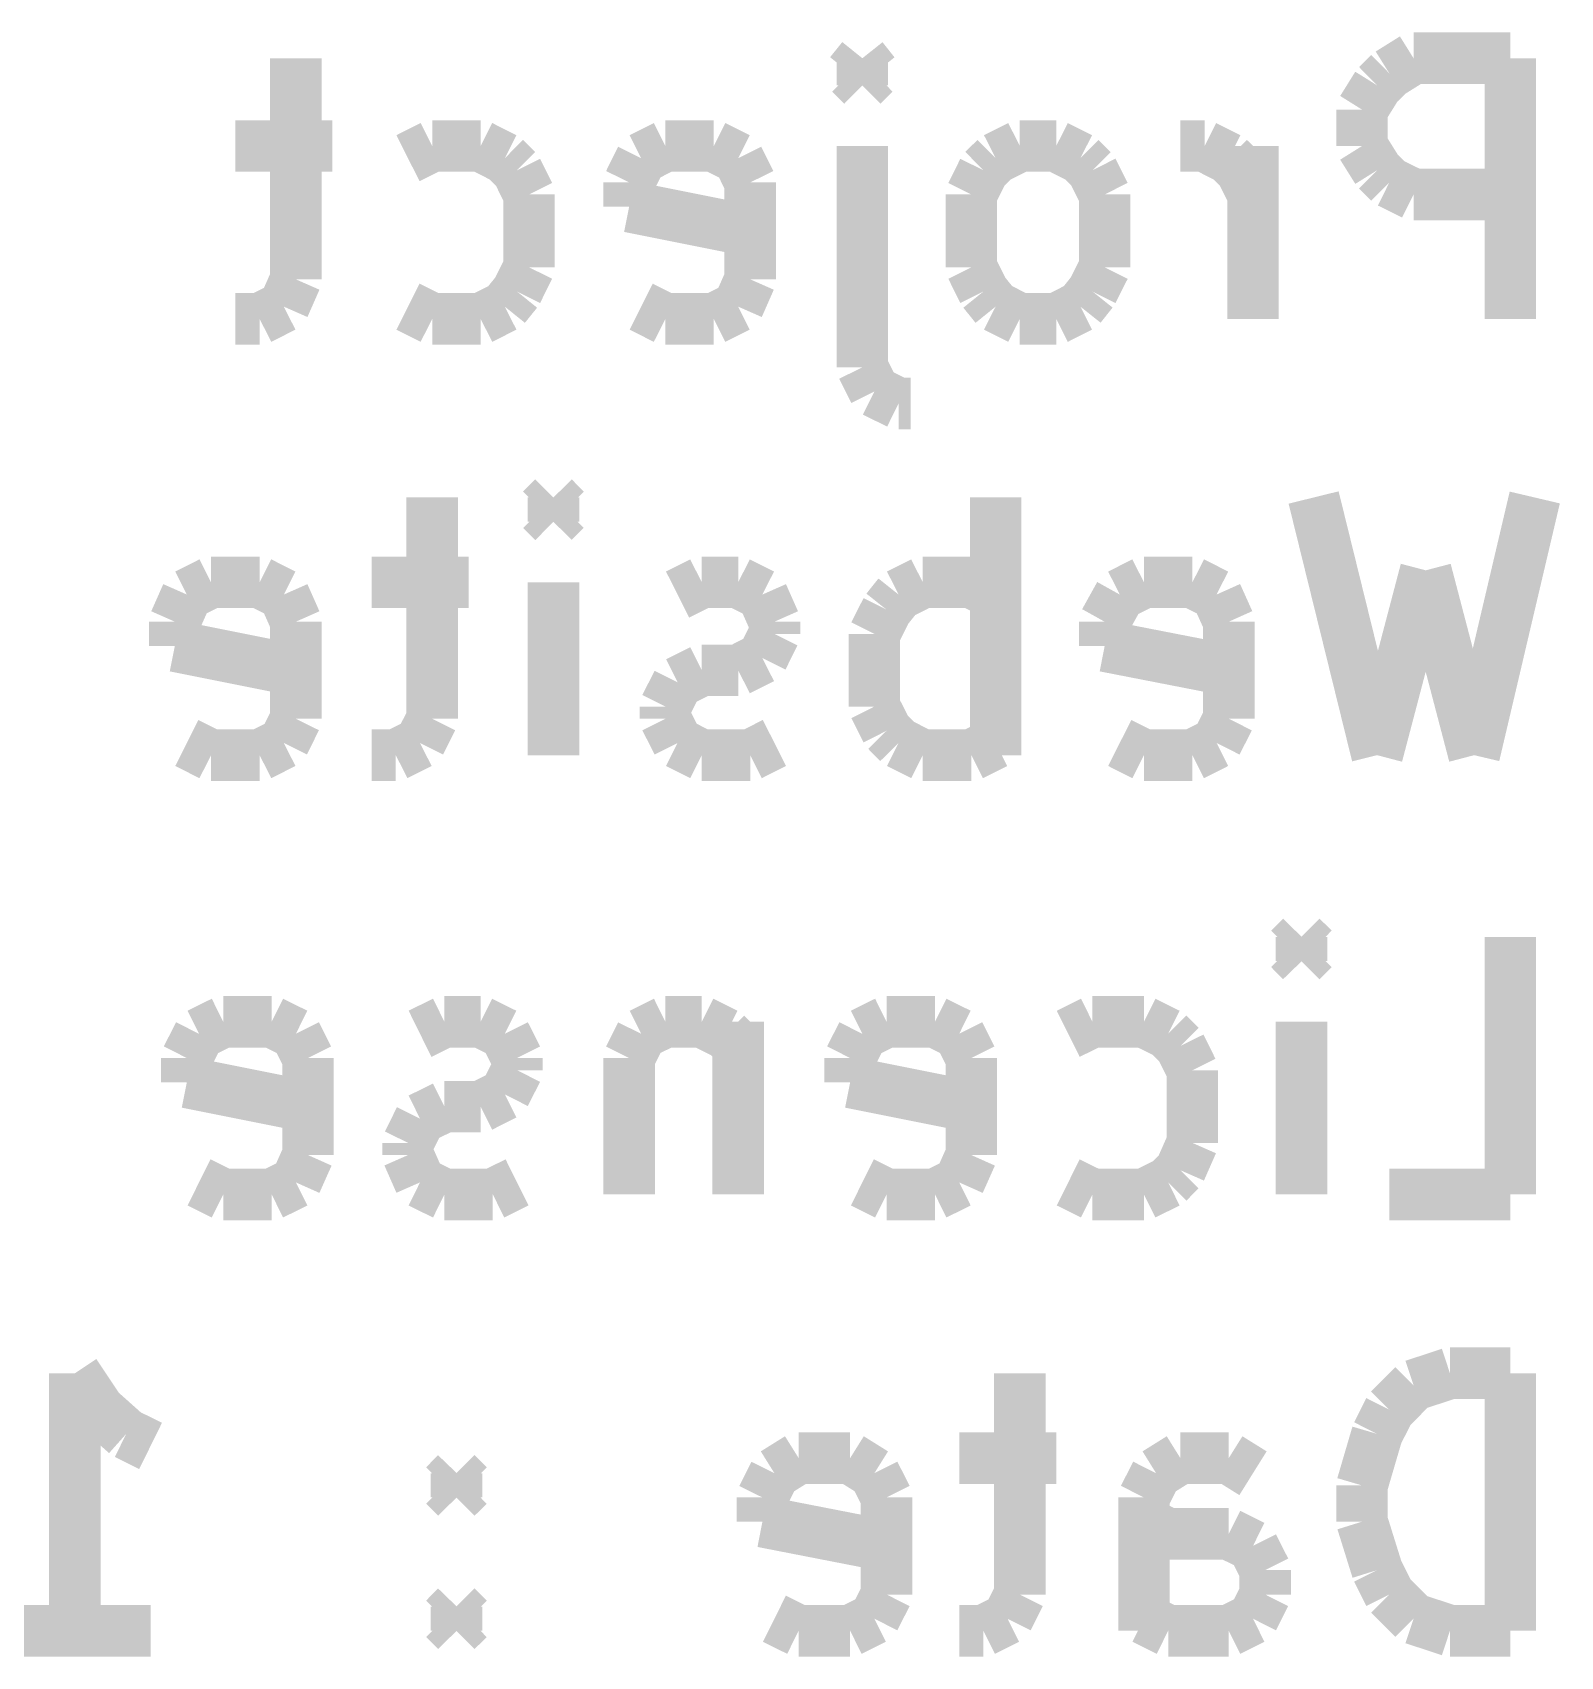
# Model space of a CAD drawing. Header units: millimetres. Extents: x 10 to 287, y 10 to 200.
# Drawn here: x 132.1 to 141, y 128.67 to 138.12 of the extents above; entities that cross this region are included whole.
import ezdxf

# ---------------------------------------------------------------- set-up
doc = ezdxf.new("R2010")
doc.units = ezdxf.units.MM
doc.layers.add('P', color=7, linetype='Continuous')

msp = doc.modelspace()

# ---------------------------------------------------------------- linework, layer by layer
at = {"layer": 'P', "const_width": 0.3}
for points in [[(133.632, 137.971), (133.632, 136.684)], [(133.632, 137.971), (133.632, 136.684)], [(133.632, 137.971), (133.632, 136.684)], [(133.632, 137.971), (133.632, 136.684)], [(136.86, 137.883), (136.931, 137.971)], [(136.86, 137.883), (136.931, 137.971)], [(136.86, 137.883), (136.931, 137.971)], [(136.86, 137.883), (136.931, 137.971)], [(136.931, 137.813), (136.86, 137.883)], [(136.931, 137.813), (136.86, 137.883)], [(136.931, 137.813), (136.86, 137.883)], [(136.931, 137.813), (136.86, 137.883)], [(136.931, 137.971), (137.001, 137.883)], [(136.931, 137.971), (136.931, 137.813)], [(136.931, 137.971), (137.001, 137.883)], [(136.931, 137.971), (136.931, 137.813)], [(136.931, 137.971), (137.001, 137.883)], [(136.931, 137.971), (136.931, 137.813)], [(136.931, 137.971), (137.001, 137.883)], [(136.931, 137.971), (136.931, 137.813)], [(137.001, 137.883), (136.931, 137.813)], [(137.001, 137.883), (136.931, 137.813)], [(137.001, 137.883), (136.931, 137.813)], [(137.001, 137.883), (136.931, 137.813)], [(140, 137.883), (139.929, 137.813)], [(140, 137.883), (139.929, 137.813)], [(140, 137.883), (139.929, 137.813)], [(140, 137.883), (139.929, 137.813)], [(140.141, 137.971), (140, 137.883)], [(140.141, 137.971), (140, 137.883)], [(140.141, 137.971), (140, 137.883)], [(140.141, 137.971), (140, 137.883)], [(140.705, 137.971), (140.141, 137.971)], [(140.705, 137.971), (140.141, 137.971)], [(140.705, 137.971), (140.141, 137.971)], [(140.705, 137.971), (140.141, 137.971)], [(140.705, 136.454), (140.705, 137.971)], [(140.705, 136.454), (140.705, 137.971)], [(140.705, 136.454), (140.705, 137.971)], [(140.705, 136.454), (140.705, 137.971)], [(139.929, 137.813), (139.841, 137.672)], [(139.929, 137.813), (139.841, 137.672)], [(139.929, 137.813), (139.841, 137.672)], [(139.929, 137.813), (139.841, 137.672)], [(139.841, 137.672), (139.841, 137.46)], [(139.841, 137.672), (139.841, 137.46)], [(139.841, 137.672), (139.841, 137.46)], [(139.841, 137.672), (139.841, 137.46)], [(133.844, 137.46), (133.279, 137.46)], [(133.844, 137.46), (133.279, 137.46)], [(133.844, 137.46), (133.279, 137.46)], [(133.844, 137.46), (133.279, 137.46)], [(134.426, 137.46), (134.285, 137.389)], [(134.426, 137.46), (134.285, 137.389)], [(134.426, 137.46), (134.285, 137.389)], [(134.426, 137.46), (134.285, 137.389)], [(134.708, 137.46), (134.426, 137.46)], [(134.708, 137.46), (134.426, 137.46)], [(134.708, 137.46), (134.426, 137.46)], [(134.708, 137.46), (134.426, 137.46)], [(134.849, 137.389), (134.708, 137.46)], [(134.849, 137.389), (134.708, 137.46)], [(134.849, 137.389), (134.708, 137.46)], [(134.849, 137.389), (134.708, 137.46)], [(135.784, 137.46), (135.643, 137.389)], [(135.784, 137.46), (135.643, 137.389)], [(135.784, 137.46), (135.643, 137.389)], [(135.784, 137.46), (135.643, 137.389)], [(136.066, 137.46), (135.784, 137.46)], [(136.066, 137.46), (135.784, 137.46)], [(136.066, 137.46), (135.784, 137.46)], [(136.066, 137.46), (135.784, 137.46)], [(136.208, 137.389), (136.066, 137.46)], [(136.208, 137.389), (136.066, 137.46)], [(136.208, 137.389), (136.066, 137.46)], [(136.208, 137.389), (136.066, 137.46)], [(136.931, 137.46), (136.931, 136.172)], [(136.931, 137.46), (136.931, 136.172)], [(136.931, 137.46), (136.931, 136.172)], [(136.931, 137.46), (136.931, 136.172)], [(137.848, 137.46), (137.707, 137.389)], [(137.848, 137.46), (137.707, 137.389)], [(137.848, 137.46), (137.707, 137.389)], [(137.848, 137.46), (137.707, 137.389)], [(138.06, 137.46), (137.848, 137.46)], [(138.06, 137.46), (137.848, 137.46)], [(138.06, 137.46), (137.848, 137.46)], [(138.06, 137.46), (137.848, 137.46)], [(138.201, 137.389), (138.06, 137.46)], [(138.201, 137.389), (138.06, 137.46)], [(138.201, 137.389), (138.06, 137.46)], [(138.201, 137.389), (138.06, 137.46)], [(138.924, 137.46), (138.783, 137.46)], [(138.924, 137.46), (138.783, 137.46)], [(138.924, 137.46), (138.783, 137.46)], [(138.924, 137.46), (138.783, 137.46)], [(139.065, 137.389), (138.924, 137.46)], [(139.065, 137.389), (138.924, 137.46)], [(139.065, 137.389), (138.924, 137.46)], [(139.065, 137.389), (138.924, 137.46)], [(139.206, 136.454), (139.206, 137.46)], [(139.206, 136.454), (139.206, 137.46)], [(139.206, 136.454), (139.206, 137.46)], [(139.206, 136.454), (139.206, 137.46)], [(139.841, 137.46), (139.929, 137.319)], [(139.841, 137.46), (139.929, 137.319)], [(139.841, 137.46), (139.929, 137.319)], [(139.841, 137.46), (139.929, 137.319)], [(134.92, 137.319), (134.849, 137.389)], [(134.92, 137.319), (134.849, 137.389)], [(134.92, 137.319), (134.849, 137.389)], [(134.92, 137.319), (134.849, 137.389)], [(134.99, 137.178), (134.92, 137.319)], [(134.99, 137.178), (134.92, 137.319)], [(134.99, 137.178), (134.92, 137.319)], [(134.99, 137.178), (134.92, 137.319)], [(135.643, 137.389), (135.573, 137.248)], [(135.643, 137.389), (135.573, 137.248)], [(135.643, 137.389), (135.573, 137.248)], [(135.643, 137.389), (135.573, 137.248)], [(136.278, 137.248), (136.208, 137.389)], [(136.278, 137.248), (136.208, 137.389)], [(136.278, 137.248), (136.208, 137.389)], [(136.278, 137.248), (136.208, 137.389)], [(137.636, 137.319), (137.566, 137.178)], [(137.636, 137.319), (137.566, 137.178)], [(137.636, 137.319), (137.566, 137.178)], [(137.636, 137.319), (137.566, 137.178)], [(137.707, 137.389), (137.636, 137.319)], [(137.707, 137.389), (137.636, 137.319)], [(137.707, 137.389), (137.636, 137.319)], [(137.707, 137.389), (137.636, 137.319)], [(138.271, 137.319), (138.201, 137.389)], [(138.271, 137.319), (138.201, 137.389)], [(138.271, 137.319), (138.201, 137.389)], [(138.271, 137.319), (138.201, 137.389)], [(138.342, 137.178), (138.271, 137.319)], [(138.342, 137.178), (138.271, 137.319)], [(138.342, 137.178), (138.271, 137.319)], [(138.342, 137.178), (138.271, 137.319)], [(139.136, 137.319), (139.065, 137.389)], [(139.136, 137.319), (139.065, 137.389)], [(139.136, 137.319), (139.065, 137.389)], [(139.136, 137.319), (139.065, 137.389)], [(139.206, 137.178), (139.136, 137.319)], [(139.206, 137.178), (139.136, 137.319)], [(139.206, 137.178), (139.136, 137.319)], [(139.206, 137.178), (139.136, 137.319)], [(139.929, 137.319), (140, 137.248)], [(139.929, 137.319), (140, 137.248)], [(139.929, 137.319), (140, 137.248)], [(139.929, 137.319), (140, 137.248)], [(135.573, 137.248), (135.573, 137.107)], [(135.573, 137.248), (135.573, 137.107)], [(135.573, 137.248), (135.573, 137.107)], [(135.573, 137.248), (135.573, 137.107)], [(136.278, 136.684), (136.278, 137.248)], [(136.278, 136.684), (136.278, 137.248)], [(136.278, 136.684), (136.278, 137.248)], [(136.278, 136.684), (136.278, 137.248)], [(140, 137.248), (140.141, 137.178)], [(140, 137.248), (140.141, 137.178)], [(140, 137.248), (140.141, 137.178)], [(140, 137.248), (140.141, 137.178)], [(134.99, 136.754), (134.99, 137.178)], [(134.99, 136.754), (134.99, 137.178)], [(134.99, 136.754), (134.99, 137.178)], [(134.99, 136.754), (134.99, 137.178)], [(137.566, 137.178), (137.566, 136.754)], [(137.566, 137.178), (137.566, 136.754)], [(137.566, 137.178), (137.566, 136.754)], [(137.566, 137.178), (137.566, 136.754)], [(138.342, 136.754), (138.342, 137.178)], [(138.342, 136.754), (138.342, 137.178)], [(138.342, 136.754), (138.342, 137.178)], [(138.342, 136.754), (138.342, 137.178)], [(140.141, 137.178), (140.705, 137.178)], [(140.141, 137.178), (140.705, 137.178)], [(140.141, 137.178), (140.705, 137.178)], [(140.141, 137.178), (140.705, 137.178)], [(135.573, 137.107), (136.278, 136.966)], [(135.573, 137.107), (136.278, 136.966)], [(135.573, 137.107), (136.278, 136.966)], [(135.573, 137.107), (136.278, 136.966)], [(134.92, 136.613), (134.99, 136.754)], [(134.92, 136.613), (134.99, 136.754)], [(134.92, 136.613), (134.99, 136.754)], [(134.92, 136.613), (134.99, 136.754)], [(137.566, 136.754), (137.636, 136.613)], [(137.566, 136.754), (137.636, 136.613)], [(137.566, 136.754), (137.636, 136.613)], [(137.566, 136.754), (137.636, 136.613)], [(138.271, 136.613), (138.342, 136.754)], [(138.271, 136.613), (138.342, 136.754)], [(138.271, 136.613), (138.342, 136.754)], [(138.271, 136.613), (138.342, 136.754)], [(133.632, 136.684), (133.562, 136.525)], [(133.632, 136.684), (133.562, 136.525)], [(133.632, 136.684), (133.562, 136.525)], [(133.632, 136.684), (133.562, 136.525)], [(136.208, 136.525), (136.278, 136.684)], [(136.208, 136.525), (136.278, 136.684)], [(136.208, 136.525), (136.278, 136.684)], [(136.208, 136.525), (136.278, 136.684)], [(134.849, 136.525), (134.92, 136.613)], [(134.849, 136.525), (134.92, 136.613)], [(134.849, 136.525), (134.92, 136.613)], [(134.849, 136.525), (134.92, 136.613)], [(137.636, 136.613), (137.707, 136.525)], [(137.636, 136.613), (137.707, 136.525)], [(137.636, 136.613), (137.707, 136.525)], [(137.636, 136.613), (137.707, 136.525)], [(138.201, 136.525), (138.271, 136.613)], [(138.201, 136.525), (138.271, 136.613)], [(138.201, 136.525), (138.271, 136.613)], [(138.201, 136.525), (138.271, 136.613)], [(133.562, 136.525), (133.421, 136.454)], [(133.562, 136.525), (133.421, 136.454)], [(133.562, 136.525), (133.421, 136.454)], [(133.562, 136.525), (133.421, 136.454)], [(134.285, 136.525), (134.426, 136.454)], [(134.285, 136.525), (134.426, 136.454)], [(134.285, 136.525), (134.426, 136.454)], [(134.285, 136.525), (134.426, 136.454)], [(134.708, 136.454), (134.849, 136.525)], [(134.708, 136.454), (134.849, 136.525)], [(134.708, 136.454), (134.849, 136.525)], [(134.708, 136.454), (134.849, 136.525)], [(135.643, 136.525), (135.784, 136.454)], [(135.643, 136.525), (135.784, 136.454)], [(135.643, 136.525), (135.784, 136.454)], [(135.643, 136.525), (135.784, 136.454)], [(136.066, 136.454), (136.208, 136.525)], [(136.066, 136.454), (136.208, 136.525)], [(136.066, 136.454), (136.208, 136.525)], [(136.066, 136.454), (136.208, 136.525)], [(137.707, 136.525), (137.848, 136.454)], [(137.707, 136.525), (137.848, 136.454)], [(137.707, 136.525), (137.848, 136.454)], [(137.707, 136.525), (137.848, 136.454)], [(138.06, 136.454), (138.201, 136.525)], [(138.06, 136.454), (138.201, 136.525)], [(138.06, 136.454), (138.201, 136.525)], [(138.06, 136.454), (138.201, 136.525)], [(133.421, 136.454), (133.279, 136.454)], [(133.421, 136.454), (133.279, 136.454)], [(133.421, 136.454), (133.279, 136.454)], [(133.421, 136.454), (133.279, 136.454)], [(134.426, 136.454), (134.708, 136.454)], [(134.426, 136.454), (134.708, 136.454)], [(134.426, 136.454), (134.708, 136.454)], [(134.426, 136.454), (134.708, 136.454)], [(135.784, 136.454), (136.066, 136.454)], [(135.784, 136.454), (136.066, 136.454)], [(135.784, 136.454), (136.066, 136.454)], [(135.784, 136.454), (136.066, 136.454)], [(137.848, 136.454), (138.06, 136.454)], [(137.848, 136.454), (138.06, 136.454)], [(137.848, 136.454), (138.06, 136.454)], [(137.848, 136.454), (138.06, 136.454)], [(136.931, 136.172), (137.001, 136.031)], [(136.931, 136.172), (137.001, 136.031)], [(136.931, 136.172), (137.001, 136.031)], [(136.931, 136.172), (137.001, 136.031)], [(137.001, 136.031), (137.142, 135.961)], [(137.001, 136.031), (137.142, 135.961)], [(137.001, 136.031), (137.142, 135.961)], [(137.001, 136.031), (137.142, 135.961)], [(137.142, 135.961), (137.213, 135.961)], [(137.142, 135.961), (137.213, 135.961)], [(137.142, 135.961), (137.213, 135.961)], [(137.142, 135.961), (137.213, 135.961)], [(134.426, 135.414), (134.426, 134.126)], [(134.426, 135.414), (134.426, 134.126)], [(134.426, 135.414), (134.426, 134.126)], [(134.426, 135.414), (134.426, 134.126)], [(135.061, 135.343), (135.132, 135.414)], [(135.061, 135.343), (135.132, 135.414)], [(135.061, 135.343), (135.132, 135.414)], [(135.061, 135.343), (135.132, 135.414)], [(135.132, 135.273), (135.061, 135.343)], [(135.132, 135.273), (135.061, 135.343)], [(135.132, 135.273), (135.061, 135.343)], [(135.132, 135.273), (135.061, 135.343)], [(135.132, 135.414), (135.202, 135.343)], [(135.132, 135.414), (135.132, 135.273)], [(135.132, 135.414), (135.202, 135.343)], [(135.132, 135.414), (135.132, 135.273)], [(135.132, 135.414), (135.202, 135.343)], [(135.132, 135.414), (135.132, 135.273)], [(135.132, 135.414), (135.202, 135.343)], [(135.132, 135.414), (135.132, 135.273)], [(135.202, 135.343), (135.132, 135.273)], [(135.202, 135.343), (135.132, 135.273)], [(135.202, 135.343), (135.132, 135.273)], [(135.202, 135.343), (135.132, 135.273)], [(137.707, 133.914), (137.707, 135.414)], [(137.707, 133.914), (137.707, 135.414)], [(137.707, 133.914), (137.707, 135.414)], [(137.707, 133.914), (137.707, 135.414)], [(139.929, 133.914), (139.559, 135.414)], [(139.929, 133.914), (139.559, 135.414)], [(139.929, 133.914), (139.559, 135.414)], [(139.929, 133.914), (139.559, 135.414)], [(140.847, 135.414), (140.494, 133.914)], [(140.847, 135.414), (140.494, 133.914)], [(140.847, 135.414), (140.494, 133.914)], [(140.847, 135.414), (140.494, 133.914)], [(140.212, 134.99), (139.929, 133.914)], [(140.212, 134.99), (139.929, 133.914)], [(140.212, 134.99), (139.929, 133.914)], [(140.212, 134.99), (139.929, 133.914)], [(140.494, 133.914), (140.212, 134.99)], [(140.494, 133.914), (140.212, 134.99)], [(140.494, 133.914), (140.212, 134.99)], [(140.494, 133.914), (140.212, 134.99)], [(133.138, 134.92), (132.997, 134.849)], [(133.138, 134.92), (132.997, 134.849)], [(133.138, 134.92), (132.997, 134.849)], [(133.138, 134.92), (132.997, 134.849)], [(133.421, 134.92), (133.138, 134.92)], [(133.421, 134.92), (133.138, 134.92)], [(133.421, 134.92), (133.138, 134.92)], [(133.421, 134.92), (133.138, 134.92)], [(133.562, 134.849), (133.421, 134.92)], [(133.562, 134.849), (133.421, 134.92)], [(133.562, 134.849), (133.421, 134.92)], [(133.562, 134.849), (133.421, 134.92)], [(134.638, 134.92), (134.073, 134.92)], [(134.638, 134.92), (134.073, 134.92)], [(134.638, 134.92), (134.073, 134.92)], [(134.638, 134.92), (134.073, 134.92)], [(135.132, 133.914), (135.132, 134.92)], [(135.132, 133.914), (135.132, 134.92)], [(135.132, 133.914), (135.132, 134.92)], [(135.132, 133.914), (135.132, 134.92)], [(135.996, 134.92), (135.855, 134.849)], [(135.996, 134.92), (135.855, 134.849)], [(135.996, 134.92), (135.855, 134.849)], [(135.996, 134.92), (135.855, 134.849)], [(136.208, 134.92), (135.996, 134.92)], [(136.208, 134.92), (135.996, 134.92)], [(136.208, 134.92), (135.996, 134.92)], [(136.208, 134.92), (135.996, 134.92)], [(136.349, 134.849), (136.208, 134.92)], [(136.349, 134.849), (136.208, 134.92)], [(136.349, 134.849), (136.208, 134.92)], [(136.349, 134.849), (136.208, 134.92)], [(137.283, 134.92), (137.142, 134.849)], [(137.283, 134.92), (137.142, 134.849)], [(137.283, 134.92), (137.142, 134.849)], [(137.283, 134.92), (137.142, 134.849)], [(137.566, 134.92), (137.283, 134.92)], [(137.566, 134.92), (137.283, 134.92)], [(137.566, 134.92), (137.283, 134.92)], [(137.566, 134.92), (137.283, 134.92)], [(137.707, 134.849), (137.566, 134.92)], [(137.707, 134.849), (137.566, 134.92)], [(137.707, 134.849), (137.566, 134.92)], [(137.707, 134.849), (137.566, 134.92)], [(138.571, 134.92), (138.43, 134.849)], [(138.571, 134.92), (138.43, 134.849)], [(138.571, 134.92), (138.43, 134.849)], [(138.571, 134.92), (138.43, 134.849)], [(138.853, 134.92), (138.571, 134.92)], [(138.853, 134.92), (138.571, 134.92)], [(138.853, 134.92), (138.571, 134.92)], [(138.853, 134.92), (138.571, 134.92)], [(138.994, 134.849), (138.853, 134.92)], [(138.994, 134.849), (138.853, 134.92)], [(138.994, 134.849), (138.853, 134.92)], [(138.994, 134.849), (138.853, 134.92)], [(132.997, 134.849), (132.927, 134.691)], [(132.997, 134.849), (132.927, 134.691)], [(132.997, 134.849), (132.927, 134.691)], [(132.997, 134.849), (132.927, 134.691)], [(133.632, 134.691), (133.562, 134.849)], [(133.632, 134.691), (133.562, 134.849)], [(133.632, 134.691), (133.562, 134.849)], [(133.632, 134.691), (133.562, 134.849)], [(136.419, 134.691), (136.349, 134.849)], [(136.419, 134.691), (136.349, 134.849)], [(136.419, 134.691), (136.349, 134.849)], [(136.419, 134.691), (136.349, 134.849)], [(137.072, 134.761), (137.001, 134.62)], [(137.072, 134.761), (137.001, 134.62)], [(137.072, 134.761), (137.001, 134.62)], [(137.072, 134.761), (137.001, 134.62)], [(137.142, 134.849), (137.072, 134.761)], [(137.142, 134.849), (137.072, 134.761)], [(137.142, 134.849), (137.072, 134.761)], [(137.142, 134.849), (137.072, 134.761)], [(138.43, 134.849), (138.342, 134.691)], [(138.43, 134.849), (138.342, 134.691)], [(138.43, 134.849), (138.342, 134.691)], [(138.43, 134.849), (138.342, 134.691)], [(139.065, 134.691), (138.994, 134.849)], [(139.065, 134.691), (138.994, 134.849)], [(139.065, 134.691), (138.994, 134.849)], [(139.065, 134.691), (138.994, 134.849)], [(132.927, 134.691), (132.927, 134.549)], [(132.927, 134.691), (132.927, 134.549)], [(132.927, 134.691), (132.927, 134.549)], [(132.927, 134.691), (132.927, 134.549)], [(133.632, 134.126), (133.632, 134.691)], [(133.632, 134.126), (133.632, 134.691)], [(133.632, 134.126), (133.632, 134.691)], [(133.632, 134.126), (133.632, 134.691)], [(136.419, 134.62), (136.419, 134.691)], [(136.419, 134.62), (136.419, 134.691)], [(136.419, 134.62), (136.419, 134.691)], [(136.419, 134.62), (136.419, 134.691)], [(138.342, 134.691), (138.342, 134.549)], [(138.342, 134.691), (138.342, 134.549)], [(138.342, 134.691), (138.342, 134.549)], [(138.342, 134.691), (138.342, 134.549)], [(139.065, 134.126), (139.065, 134.691)], [(139.065, 134.126), (139.065, 134.691)], [(139.065, 134.126), (139.065, 134.691)], [(139.065, 134.126), (139.065, 134.691)], [(136.349, 134.479), (136.419, 134.62)], [(136.349, 134.479), (136.419, 134.62)], [(136.349, 134.479), (136.419, 134.62)], [(136.349, 134.479), (136.419, 134.62)], [(137.001, 134.62), (137.001, 134.197)], [(137.001, 134.62), (137.001, 134.197)], [(137.001, 134.62), (137.001, 134.197)], [(137.001, 134.62), (137.001, 134.197)], [(132.927, 134.549), (133.632, 134.408)], [(132.927, 134.549), (133.632, 134.408)], [(132.927, 134.549), (133.632, 134.408)], [(132.927, 134.549), (133.632, 134.408)], [(136.208, 134.408), (136.349, 134.479)], [(136.208, 134.408), (136.349, 134.479)], [(136.208, 134.408), (136.349, 134.479)], [(136.208, 134.408), (136.349, 134.479)], [(138.342, 134.549), (139.065, 134.408)], [(138.342, 134.549), (139.065, 134.408)], [(138.342, 134.549), (139.065, 134.408)], [(138.342, 134.549), (139.065, 134.408)], [(135.855, 134.338), (135.996, 134.408)], [(135.855, 134.338), (135.996, 134.408)], [(135.855, 134.338), (135.996, 134.408)], [(135.855, 134.338), (135.996, 134.408)], [(135.996, 134.408), (136.208, 134.408)], [(135.996, 134.408), (136.208, 134.408)], [(135.996, 134.408), (136.208, 134.408)], [(135.996, 134.408), (136.208, 134.408)], [(135.784, 134.197), (135.855, 134.338)], [(135.784, 134.197), (135.855, 134.338)], [(135.784, 134.197), (135.855, 134.338)], [(135.784, 134.197), (135.855, 134.338)], [(135.784, 134.126), (135.784, 134.197)], [(135.784, 134.126), (135.784, 134.197)], [(135.784, 134.126), (135.784, 134.197)], [(135.784, 134.126), (135.784, 134.197)], [(137.001, 134.197), (137.072, 134.056)], [(137.001, 134.197), (137.072, 134.056)], [(137.001, 134.197), (137.072, 134.056)], [(137.001, 134.197), (137.072, 134.056)], [(133.562, 133.985), (133.632, 134.126)], [(133.562, 133.985), (133.632, 134.126)], [(133.562, 133.985), (133.632, 134.126)], [(133.562, 133.985), (133.632, 134.126)], [(134.426, 134.126), (134.355, 133.985)], [(134.426, 134.126), (134.355, 133.985)], [(134.426, 134.126), (134.355, 133.985)], [(134.426, 134.126), (134.355, 133.985)], [(135.855, 133.985), (135.784, 134.126)], [(135.855, 133.985), (135.784, 134.126)], [(135.855, 133.985), (135.784, 134.126)], [(135.855, 133.985), (135.784, 134.126)], [(138.994, 133.985), (139.065, 134.126)], [(138.994, 133.985), (139.065, 134.126)], [(138.994, 133.985), (139.065, 134.126)], [(138.994, 133.985), (139.065, 134.126)], [(137.072, 134.056), (137.142, 133.985)], [(137.072, 134.056), (137.142, 133.985)], [(137.072, 134.056), (137.142, 133.985)], [(137.072, 134.056), (137.142, 133.985)], [(132.997, 133.985), (133.138, 133.914)], [(132.997, 133.985), (133.138, 133.914)], [(132.997, 133.985), (133.138, 133.914)], [(132.997, 133.985), (133.138, 133.914)], [(133.138, 133.914), (133.421, 133.914)], [(133.138, 133.914), (133.421, 133.914)], [(133.138, 133.914), (133.421, 133.914)], [(133.138, 133.914), (133.421, 133.914)], [(133.421, 133.914), (133.562, 133.985)], [(133.421, 133.914), (133.562, 133.985)], [(133.421, 133.914), (133.562, 133.985)], [(133.421, 133.914), (133.562, 133.985)], [(134.214, 133.914), (134.073, 133.914)], [(134.214, 133.914), (134.073, 133.914)], [(134.214, 133.914), (134.073, 133.914)], [(134.214, 133.914), (134.073, 133.914)], [(134.355, 133.985), (134.214, 133.914)], [(134.355, 133.985), (134.214, 133.914)], [(134.355, 133.985), (134.214, 133.914)], [(134.355, 133.985), (134.214, 133.914)], [(135.996, 133.914), (135.855, 133.985)], [(135.996, 133.914), (135.855, 133.985)], [(135.996, 133.914), (135.855, 133.985)], [(135.996, 133.914), (135.855, 133.985)], [(136.278, 133.914), (135.996, 133.914)], [(136.278, 133.914), (135.996, 133.914)], [(136.278, 133.914), (135.996, 133.914)], [(136.278, 133.914), (135.996, 133.914)], [(136.419, 133.985), (136.278, 133.914)], [(136.419, 133.985), (136.278, 133.914)], [(136.419, 133.985), (136.278, 133.914)], [(136.419, 133.985), (136.278, 133.914)], [(137.142, 133.985), (137.283, 133.914)], [(137.142, 133.985), (137.283, 133.914)], [(137.142, 133.985), (137.283, 133.914)], [(137.142, 133.985), (137.283, 133.914)], [(137.283, 133.914), (137.566, 133.914)], [(137.283, 133.914), (137.566, 133.914)], [(137.283, 133.914), (137.566, 133.914)], [(137.283, 133.914), (137.566, 133.914)], [(137.566, 133.914), (137.707, 133.985)], [(137.566, 133.914), (137.707, 133.985)], [(137.566, 133.914), (137.707, 133.985)], [(137.566, 133.914), (137.707, 133.985)], [(138.43, 133.985), (138.571, 133.914)], [(138.43, 133.985), (138.571, 133.914)], [(138.43, 133.985), (138.571, 133.914)], [(138.43, 133.985), (138.571, 133.914)], [(138.571, 133.914), (138.853, 133.914)], [(138.571, 133.914), (138.853, 133.914)], [(138.571, 133.914), (138.853, 133.914)], [(138.571, 133.914), (138.853, 133.914)], [(138.853, 133.914), (138.994, 133.985)], [(138.853, 133.914), (138.994, 133.985)], [(138.853, 133.914), (138.994, 133.985)], [(138.853, 133.914), (138.994, 133.985)], [(139.418, 132.786), (139.488, 132.856)], [(139.418, 132.786), (139.488, 132.856)], [(139.418, 132.786), (139.488, 132.856)], [(139.418, 132.786), (139.488, 132.856)], [(139.488, 132.715), (139.418, 132.786)], [(139.488, 132.715), (139.418, 132.786)], [(139.488, 132.715), (139.418, 132.786)], [(139.488, 132.715), (139.418, 132.786)], [(139.488, 132.856), (139.559, 132.786)], [(139.488, 132.856), (139.488, 132.715)], [(139.488, 132.856), (139.559, 132.786)], [(139.488, 132.856), (139.488, 132.715)], [(139.488, 132.856), (139.559, 132.786)], [(139.488, 132.856), (139.488, 132.715)], [(139.488, 132.856), (139.559, 132.786)], [(139.488, 132.856), (139.488, 132.715)], [(139.559, 132.786), (139.488, 132.715)], [(139.559, 132.786), (139.488, 132.715)], [(139.559, 132.786), (139.488, 132.715)], [(139.559, 132.786), (139.488, 132.715)], [(140.705, 131.357), (140.705, 132.856)], [(140.705, 131.357), (140.705, 132.856)], [(140.705, 131.357), (140.705, 132.856)], [(140.705, 131.357), (140.705, 132.856)], [(133.209, 132.362), (133.068, 132.292)], [(133.209, 132.362), (133.068, 132.292)], [(133.209, 132.362), (133.068, 132.292)], [(133.209, 132.362), (133.068, 132.292)], [(133.491, 132.362), (133.209, 132.362)], [(133.491, 132.362), (133.209, 132.362)], [(133.491, 132.362), (133.209, 132.362)], [(133.491, 132.362), (133.209, 132.362)], [(133.632, 132.292), (133.491, 132.362)], [(133.632, 132.292), (133.491, 132.362)], [(133.632, 132.292), (133.491, 132.362)], [(133.632, 132.292), (133.491, 132.362)], [(134.497, 132.362), (134.355, 132.292)], [(134.497, 132.362), (134.355, 132.292)], [(134.497, 132.362), (134.355, 132.292)], [(134.497, 132.362), (134.355, 132.292)], [(134.708, 132.362), (134.497, 132.362)], [(134.708, 132.362), (134.497, 132.362)], [(134.708, 132.362), (134.497, 132.362)], [(134.708, 132.362), (134.497, 132.362)], [(134.849, 132.292), (134.708, 132.362)], [(134.849, 132.292), (134.708, 132.362)], [(134.849, 132.292), (134.708, 132.362)], [(134.849, 132.292), (134.708, 132.362)], [(135.784, 132.362), (135.643, 132.292)], [(135.784, 132.362), (135.643, 132.292)], [(135.784, 132.362), (135.643, 132.292)], [(135.784, 132.362), (135.643, 132.292)], [(135.996, 132.362), (135.784, 132.362)], [(135.996, 132.362), (135.784, 132.362)], [(135.996, 132.362), (135.784, 132.362)], [(135.996, 132.362), (135.784, 132.362)], [(136.137, 132.292), (135.996, 132.362)], [(136.137, 132.292), (135.996, 132.362)], [(136.137, 132.292), (135.996, 132.362)], [(136.137, 132.292), (135.996, 132.362)], [(136.208, 132.362), (136.208, 131.357)], [(136.208, 132.362), (136.208, 131.357)], [(136.208, 132.362), (136.208, 131.357)], [(136.208, 132.362), (136.208, 131.357)], [(137.072, 132.362), (136.931, 132.292)], [(137.072, 132.362), (136.931, 132.292)], [(137.072, 132.362), (136.931, 132.292)], [(137.072, 132.362), (136.931, 132.292)], [(137.354, 132.362), (137.072, 132.362)], [(137.354, 132.362), (137.072, 132.362)], [(137.354, 132.362), (137.072, 132.362)], [(137.354, 132.362), (137.072, 132.362)], [(137.495, 132.292), (137.354, 132.362)], [(137.495, 132.292), (137.354, 132.362)], [(137.495, 132.292), (137.354, 132.362)], [(137.495, 132.292), (137.354, 132.362)], [(138.271, 132.362), (138.13, 132.292)], [(138.271, 132.362), (138.13, 132.292)], [(138.271, 132.362), (138.13, 132.292)], [(138.271, 132.362), (138.13, 132.292)], [(138.571, 132.362), (138.271, 132.362)], [(138.571, 132.362), (138.271, 132.362)], [(138.571, 132.362), (138.271, 132.362)], [(138.571, 132.362), (138.271, 132.362)], [(138.712, 132.292), (138.571, 132.362)], [(138.712, 132.292), (138.571, 132.362)], [(138.712, 132.292), (138.571, 132.362)], [(138.712, 132.292), (138.571, 132.362)], [(139.488, 131.357), (139.488, 132.362)], [(139.488, 131.357), (139.488, 132.362)], [(139.488, 131.357), (139.488, 132.362)], [(139.488, 131.357), (139.488, 132.362)], [(133.068, 132.292), (132.997, 132.151)], [(133.068, 132.292), (132.997, 132.151)], [(133.068, 132.292), (132.997, 132.151)], [(133.068, 132.292), (132.997, 132.151)], [(133.703, 132.151), (133.632, 132.292)], [(133.703, 132.151), (133.632, 132.292)], [(133.703, 132.151), (133.632, 132.292)], [(133.703, 132.151), (133.632, 132.292)], [(134.92, 132.151), (134.849, 132.292)], [(134.92, 132.151), (134.849, 132.292)], [(134.92, 132.151), (134.849, 132.292)], [(134.92, 132.151), (134.849, 132.292)], [(135.643, 132.292), (135.573, 132.151)], [(135.643, 132.292), (135.573, 132.151)], [(135.643, 132.292), (135.573, 132.151)], [(135.643, 132.292), (135.573, 132.151)], [(136.208, 132.221), (136.137, 132.292)], [(136.208, 132.221), (136.137, 132.292)], [(136.208, 132.221), (136.137, 132.292)], [(136.208, 132.221), (136.137, 132.292)], [(136.931, 132.292), (136.86, 132.151)], [(136.931, 132.292), (136.86, 132.151)], [(136.931, 132.292), (136.86, 132.151)], [(136.931, 132.292), (136.86, 132.151)], [(137.566, 132.151), (137.495, 132.292)], [(137.566, 132.151), (137.495, 132.292)], [(137.566, 132.151), (137.495, 132.292)], [(137.566, 132.151), (137.495, 132.292)], [(138.783, 132.221), (138.712, 132.292)], [(138.783, 132.221), (138.712, 132.292)], [(138.783, 132.221), (138.712, 132.292)], [(138.783, 132.221), (138.712, 132.292)], [(138.853, 132.08), (138.783, 132.221)], [(138.853, 132.08), (138.783, 132.221)], [(138.853, 132.08), (138.783, 132.221)], [(138.853, 132.08), (138.783, 132.221)], [(132.997, 132.151), (132.997, 132.009)], [(132.997, 132.151), (132.997, 132.009)], [(132.997, 132.151), (132.997, 132.009)], [(132.997, 132.151), (132.997, 132.009)], [(133.703, 131.586), (133.703, 132.151)], [(133.703, 131.586), (133.703, 132.151)], [(133.703, 131.586), (133.703, 132.151)], [(133.703, 131.586), (133.703, 132.151)], [(134.92, 132.08), (134.92, 132.151)], [(134.92, 132.08), (134.92, 132.151)], [(134.92, 132.08), (134.92, 132.151)], [(134.92, 132.08), (134.92, 132.151)], [(135.573, 132.151), (135.573, 131.357)], [(135.573, 132.151), (135.573, 131.357)], [(135.573, 132.151), (135.573, 131.357)], [(135.573, 132.151), (135.573, 131.357)], [(136.86, 132.151), (136.86, 132.009)], [(136.86, 132.151), (136.86, 132.009)], [(136.86, 132.151), (136.86, 132.009)], [(136.86, 132.151), (136.86, 132.009)], [(137.566, 131.586), (137.566, 132.151)], [(137.566, 131.586), (137.566, 132.151)], [(137.566, 131.586), (137.566, 132.151)], [(137.566, 131.586), (137.566, 132.151)], [(134.849, 131.939), (134.92, 132.08)], [(134.849, 131.939), (134.92, 132.08)], [(134.849, 131.939), (134.92, 132.08)], [(134.849, 131.939), (134.92, 132.08)], [(138.853, 131.657), (138.853, 132.08)], [(138.853, 131.657), (138.853, 132.08)], [(138.853, 131.657), (138.853, 132.08)], [(138.853, 131.657), (138.853, 132.08)], [(132.997, 132.009), (133.703, 131.868)], [(132.997, 132.009), (133.703, 131.868)], [(132.997, 132.009), (133.703, 131.868)], [(132.997, 132.009), (133.703, 131.868)], [(134.708, 131.868), (134.849, 131.939)], [(134.708, 131.868), (134.849, 131.939)], [(134.708, 131.868), (134.849, 131.939)], [(134.708, 131.868), (134.849, 131.939)], [(136.86, 132.009), (137.566, 131.868)], [(136.86, 132.009), (137.566, 131.868)], [(136.86, 132.009), (137.566, 131.868)], [(136.86, 132.009), (137.566, 131.868)], [(134.355, 131.798), (134.497, 131.868)], [(134.355, 131.798), (134.497, 131.868)], [(134.355, 131.798), (134.497, 131.868)], [(134.355, 131.798), (134.497, 131.868)], [(134.497, 131.868), (134.708, 131.868)], [(134.497, 131.868), (134.708, 131.868)], [(134.497, 131.868), (134.708, 131.868)], [(134.497, 131.868), (134.708, 131.868)], [(134.285, 131.657), (134.355, 131.798)], [(134.285, 131.657), (134.355, 131.798)], [(134.285, 131.657), (134.355, 131.798)], [(134.285, 131.657), (134.355, 131.798)], [(134.285, 131.586), (134.285, 131.657)], [(134.285, 131.586), (134.285, 131.657)], [(134.285, 131.586), (134.285, 131.657)], [(134.285, 131.586), (134.285, 131.657)], [(138.783, 131.498), (138.853, 131.657)], [(138.783, 131.498), (138.853, 131.657)], [(138.783, 131.498), (138.853, 131.657)], [(138.783, 131.498), (138.853, 131.657)], [(133.632, 131.427), (133.703, 131.586)], [(133.632, 131.427), (133.703, 131.586)], [(133.632, 131.427), (133.703, 131.586)], [(133.632, 131.427), (133.703, 131.586)], [(134.355, 131.427), (134.285, 131.586)], [(134.355, 131.427), (134.285, 131.586)], [(134.355, 131.427), (134.285, 131.586)], [(134.355, 131.427), (134.285, 131.586)], [(137.495, 131.427), (137.566, 131.586)], [(137.495, 131.427), (137.566, 131.586)], [(137.495, 131.427), (137.566, 131.586)], [(137.495, 131.427), (137.566, 131.586)], [(138.712, 131.427), (138.783, 131.498)], [(138.712, 131.427), (138.783, 131.498)], [(138.712, 131.427), (138.783, 131.498)], [(138.712, 131.427), (138.783, 131.498)], [(133.068, 131.427), (133.209, 131.357)], [(133.068, 131.427), (133.209, 131.357)], [(133.068, 131.427), (133.209, 131.357)], [(133.068, 131.427), (133.209, 131.357)], [(133.209, 131.357), (133.491, 131.357)], [(133.209, 131.357), (133.491, 131.357)], [(133.209, 131.357), (133.491, 131.357)], [(133.209, 131.357), (133.491, 131.357)], [(133.491, 131.357), (133.632, 131.427)], [(133.491, 131.357), (133.632, 131.427)], [(133.491, 131.357), (133.632, 131.427)], [(133.491, 131.357), (133.632, 131.427)], [(134.497, 131.357), (134.355, 131.427)], [(134.497, 131.357), (134.355, 131.427)], [(134.497, 131.357), (134.355, 131.427)], [(134.497, 131.357), (134.355, 131.427)], [(134.779, 131.357), (134.497, 131.357)], [(134.779, 131.357), (134.497, 131.357)], [(134.779, 131.357), (134.497, 131.357)], [(134.779, 131.357), (134.497, 131.357)], [(134.92, 131.427), (134.779, 131.357)], [(134.92, 131.427), (134.779, 131.357)], [(134.92, 131.427), (134.779, 131.357)], [(134.92, 131.427), (134.779, 131.357)], [(136.931, 131.427), (137.072, 131.357)], [(136.931, 131.427), (137.072, 131.357)], [(136.931, 131.427), (137.072, 131.357)], [(136.931, 131.427), (137.072, 131.357)], [(137.072, 131.357), (137.354, 131.357)], [(137.072, 131.357), (137.354, 131.357)], [(137.072, 131.357), (137.354, 131.357)], [(137.072, 131.357), (137.354, 131.357)], [(137.354, 131.357), (137.495, 131.427)], [(137.354, 131.357), (137.495, 131.427)], [(137.354, 131.357), (137.495, 131.427)], [(137.354, 131.357), (137.495, 131.427)], [(138.13, 131.427), (138.271, 131.357)], [(138.13, 131.427), (138.271, 131.357)], [(138.13, 131.427), (138.271, 131.357)], [(138.13, 131.427), (138.271, 131.357)], [(138.271, 131.357), (138.571, 131.357)], [(138.271, 131.357), (138.571, 131.357)], [(138.271, 131.357), (138.571, 131.357)], [(138.271, 131.357), (138.571, 131.357)], [(138.571, 131.357), (138.712, 131.427)], [(138.571, 131.357), (138.712, 131.427)], [(138.571, 131.357), (138.712, 131.427)], [(138.571, 131.357), (138.712, 131.427)], [(140, 131.357), (140.705, 131.357)], [(140, 131.357), (140.705, 131.357)], [(140, 131.357), (140.705, 131.357)], [(140, 131.357), (140.705, 131.357)], [(132.345, 128.817), (132.345, 130.316)], [(132.345, 130.316), (132.486, 130.104)], [(132.345, 128.817), (132.345, 130.316)], [(132.345, 130.316), (132.486, 130.104)], [(132.345, 128.817), (132.345, 130.316)], [(132.345, 130.316), (132.486, 130.104)], [(132.345, 128.817), (132.345, 130.316)], [(132.345, 130.316), (132.486, 130.104)], [(137.848, 130.316), (137.848, 129.028)], [(137.848, 130.316), (137.848, 129.028)], [(137.848, 130.316), (137.848, 129.028)], [(137.848, 130.316), (137.848, 129.028)], [(140.353, 130.316), (140.141, 130.246)], [(140.353, 130.316), (140.141, 130.246)], [(140.353, 130.316), (140.141, 130.246)], [(140.353, 130.316), (140.141, 130.246)], [(140.705, 130.316), (140.353, 130.316)], [(140.705, 130.316), (140.353, 130.316)], [(140.705, 130.316), (140.353, 130.316)], [(140.705, 130.316), (140.353, 130.316)], [(140.705, 128.817), (140.705, 130.316)], [(140.705, 128.817), (140.705, 130.316)], [(140.705, 128.817), (140.705, 130.316)], [(140.705, 128.817), (140.705, 130.316)], [(140.141, 130.246), (140, 130.104)], [(140.141, 130.246), (140, 130.104)], [(140.141, 130.246), (140, 130.104)], [(140.141, 130.246), (140, 130.104)], [(132.486, 130.104), (132.644, 129.963)], [(132.486, 130.104), (132.644, 129.963)], [(132.486, 130.104), (132.644, 129.963)], [(132.486, 130.104), (132.644, 129.963)], [(140, 130.104), (139.929, 129.963)], [(140, 130.104), (139.929, 129.963)], [(140, 130.104), (139.929, 129.963)], [(140, 130.104), (139.929, 129.963)], [(132.644, 129.963), (132.786, 129.893)], [(132.644, 129.963), (132.786, 129.893)], [(132.644, 129.963), (132.786, 129.893)], [(132.644, 129.963), (132.786, 129.893)], [(139.929, 129.963), (139.841, 129.663)], [(139.929, 129.963), (139.841, 129.663)], [(139.929, 129.963), (139.841, 129.663)], [(139.929, 129.963), (139.841, 129.663)], [(136.56, 129.822), (136.419, 129.734)], [(136.56, 129.822), (136.419, 129.734)], [(136.56, 129.822), (136.419, 129.734)], [(136.56, 129.822), (136.419, 129.734)], [(136.86, 129.822), (136.56, 129.822)], [(136.86, 129.822), (136.56, 129.822)], [(136.86, 129.822), (136.56, 129.822)], [(136.86, 129.822), (136.56, 129.822)], [(137.001, 129.734), (136.86, 129.822)], [(137.001, 129.734), (136.86, 129.822)], [(137.001, 129.734), (136.86, 129.822)], [(137.001, 129.734), (136.86, 129.822)], [(138.06, 129.822), (137.495, 129.822)], [(138.06, 129.822), (137.495, 129.822)], [(138.06, 129.822), (137.495, 129.822)], [(138.06, 129.822), (137.495, 129.822)], [(138.642, 129.734), (138.783, 129.822)], [(138.642, 129.734), (138.783, 129.822)], [(138.642, 129.734), (138.783, 129.822)], [(138.642, 129.734), (138.783, 129.822)], [(138.783, 129.822), (139.065, 129.822)], [(138.783, 129.822), (139.065, 129.822)], [(138.783, 129.822), (139.065, 129.822)], [(138.783, 129.822), (139.065, 129.822)], [(139.065, 129.822), (139.206, 129.734)], [(139.065, 129.822), (139.206, 129.734)], [(139.065, 129.822), (139.206, 129.734)], [(139.065, 129.822), (139.206, 129.734)], [(134.567, 129.734), (134.497, 129.663)], [(134.567, 129.734), (134.497, 129.663)], [(134.567, 129.734), (134.497, 129.663)], [(134.567, 129.734), (134.497, 129.663)], [(134.497, 129.663), (134.567, 129.593)], [(134.497, 129.663), (134.567, 129.593)], [(134.497, 129.663), (134.567, 129.593)], [(134.497, 129.663), (134.567, 129.593)], [(134.638, 129.663), (134.567, 129.734)], [(134.567, 129.734), (134.567, 129.593)], [(134.638, 129.663), (134.567, 129.734)], [(134.567, 129.734), (134.567, 129.593)], [(134.638, 129.663), (134.567, 129.734)], [(134.567, 129.734), (134.567, 129.593)], [(134.638, 129.663), (134.567, 129.734)], [(134.567, 129.734), (134.567, 129.593)], [(134.567, 129.593), (134.638, 129.663)], [(134.567, 129.593), (134.638, 129.663)], [(134.567, 129.593), (134.638, 129.663)], [(134.567, 129.593), (134.638, 129.663)], [(136.419, 129.734), (136.349, 129.593)], [(136.419, 129.734), (136.349, 129.593)], [(136.419, 129.734), (136.349, 129.593)], [(136.419, 129.734), (136.349, 129.593)], [(137.072, 129.593), (137.001, 129.734)], [(137.072, 129.593), (137.001, 129.734)], [(137.072, 129.593), (137.001, 129.734)], [(137.072, 129.593), (137.001, 129.734)], [(138.571, 129.593), (138.642, 129.734)], [(138.571, 129.593), (138.642, 129.734)], [(138.571, 129.593), (138.642, 129.734)], [(138.571, 129.593), (138.642, 129.734)], [(139.841, 129.663), (139.841, 129.452)], [(139.841, 129.663), (139.841, 129.452)], [(139.841, 129.663), (139.841, 129.452)], [(139.841, 129.663), (139.841, 129.452)], [(136.349, 129.593), (136.349, 129.452)], [(136.349, 129.593), (136.349, 129.452)], [(136.349, 129.593), (136.349, 129.452)], [(136.349, 129.593), (136.349, 129.452)], [(137.072, 129.028), (137.072, 129.593)], [(137.072, 129.028), (137.072, 129.593)], [(137.072, 129.028), (137.072, 129.593)], [(137.072, 129.028), (137.072, 129.593)], [(138.571, 128.817), (138.571, 129.593)], [(138.571, 128.817), (138.571, 129.593)], [(138.571, 128.817), (138.571, 129.593)], [(138.571, 128.817), (138.571, 129.593)], [(136.349, 129.452), (137.072, 129.311)], [(136.349, 129.452), (137.072, 129.311)], [(136.349, 129.452), (137.072, 129.311)], [(136.349, 129.452), (137.072, 129.311)], [(138.712, 129.381), (138.571, 129.452)], [(138.712, 129.381), (138.571, 129.452)], [(138.712, 129.381), (138.571, 129.452)], [(138.712, 129.381), (138.571, 129.452)], [(139.065, 129.381), (138.712, 129.381)], [(139.065, 129.381), (138.712, 129.381)], [(139.065, 129.381), (138.712, 129.381)], [(139.065, 129.381), (138.712, 129.381)], [(139.206, 129.311), (139.065, 129.381)], [(139.206, 129.311), (139.065, 129.381)], [(139.206, 129.311), (139.065, 129.381)], [(139.206, 129.311), (139.065, 129.381)], [(139.841, 129.452), (139.929, 129.17)], [(139.841, 129.452), (139.929, 129.17)], [(139.841, 129.452), (139.929, 129.17)], [(139.841, 129.452), (139.929, 129.17)], [(139.277, 129.17), (139.206, 129.311)], [(139.277, 129.17), (139.206, 129.311)], [(139.277, 129.17), (139.206, 129.311)], [(139.277, 129.17), (139.206, 129.311)], [(139.277, 129.028), (139.277, 129.17)], [(139.277, 129.028), (139.277, 129.17)], [(139.277, 129.028), (139.277, 129.17)], [(139.277, 129.028), (139.277, 129.17)], [(139.929, 129.17), (140, 129.028)], [(139.929, 129.17), (140, 129.028)], [(139.929, 129.17), (140, 129.028)], [(139.929, 129.17), (140, 129.028)], [(137.001, 128.887), (137.072, 129.028)], [(137.001, 128.887), (137.072, 129.028)], [(137.001, 128.887), (137.072, 129.028)], [(137.001, 128.887), (137.072, 129.028)], [(137.848, 129.028), (137.777, 128.887)], [(137.848, 129.028), (137.777, 128.887)], [(137.848, 129.028), (137.777, 128.887)], [(137.848, 129.028), (137.777, 128.887)], [(139.206, 128.887), (139.277, 129.028)], [(139.206, 128.887), (139.277, 129.028)], [(139.206, 128.887), (139.277, 129.028)], [(139.206, 128.887), (139.277, 129.028)], [(140, 129.028), (140.141, 128.887)], [(140, 129.028), (140.141, 128.887)], [(140, 129.028), (140.141, 128.887)], [(140, 129.028), (140.141, 128.887)], [(134.567, 128.958), (134.497, 128.887)], [(134.567, 128.958), (134.497, 128.887)], [(134.567, 128.958), (134.497, 128.887)], [(134.567, 128.958), (134.497, 128.887)], [(134.638, 128.887), (134.567, 128.958)], [(134.567, 128.958), (134.567, 128.817)], [(134.638, 128.887), (134.567, 128.958)], [(134.567, 128.958), (134.567, 128.817)], [(134.638, 128.887), (134.567, 128.958)], [(134.567, 128.958), (134.567, 128.817)], [(134.638, 128.887), (134.567, 128.958)], [(134.567, 128.958), (134.567, 128.817)], [(131.921, 128.817), (132.786, 128.817)], [(131.921, 128.817), (132.786, 128.817)], [(131.921, 128.817), (132.786, 128.817)], [(131.921, 128.817), (132.786, 128.817)], [(134.497, 128.887), (134.567, 128.817)], [(134.497, 128.887), (134.567, 128.817)], [(134.497, 128.887), (134.567, 128.817)], [(134.497, 128.887), (134.567, 128.817)], [(134.567, 128.817), (134.638, 128.887)], [(134.567, 128.817), (134.638, 128.887)], [(134.567, 128.817), (134.638, 128.887)], [(134.567, 128.817), (134.638, 128.887)], [(136.419, 128.887), (136.56, 128.817)], [(136.419, 128.887), (136.56, 128.817)], [(136.419, 128.887), (136.56, 128.817)], [(136.419, 128.887), (136.56, 128.817)], [(136.56, 128.817), (136.86, 128.817)], [(136.56, 128.817), (136.86, 128.817)], [(136.56, 128.817), (136.86, 128.817)], [(136.56, 128.817), (136.86, 128.817)], [(136.86, 128.817), (137.001, 128.887)], [(136.86, 128.817), (137.001, 128.887)], [(136.86, 128.817), (137.001, 128.887)], [(136.86, 128.817), (137.001, 128.887)], [(137.636, 128.817), (137.495, 128.817)], [(137.636, 128.817), (137.495, 128.817)], [(137.636, 128.817), (137.495, 128.817)], [(137.636, 128.817), (137.495, 128.817)], [(137.777, 128.887), (137.636, 128.817)], [(137.777, 128.887), (137.636, 128.817)], [(137.777, 128.887), (137.636, 128.817)], [(137.777, 128.887), (137.636, 128.817)], [(138.571, 128.887), (138.712, 128.817)], [(138.571, 128.887), (138.712, 128.817)], [(138.571, 128.887), (138.712, 128.817)], [(138.571, 128.887), (138.712, 128.817)], [(138.712, 128.817), (139.065, 128.817)], [(138.712, 128.817), (139.065, 128.817)], [(138.712, 128.817), (139.065, 128.817)], [(138.712, 128.817), (139.065, 128.817)], [(139.065, 128.817), (139.206, 128.887)], [(139.065, 128.817), (139.206, 128.887)], [(139.065, 128.817), (139.206, 128.887)], [(139.065, 128.817), (139.206, 128.887)], [(140.141, 128.887), (140.353, 128.817)], [(140.141, 128.887), (140.353, 128.817)], [(140.141, 128.887), (140.353, 128.817)], [(140.141, 128.887), (140.353, 128.817)], [(140.353, 128.817), (140.705, 128.817)], [(140.353, 128.817), (140.705, 128.817)], [(140.353, 128.817), (140.705, 128.817)], [(140.353, 128.817), (140.705, 128.817)]]:
    msp.add_lwpolyline(points, dxfattribs=at)

doc.saveas('drawing.dxf')
